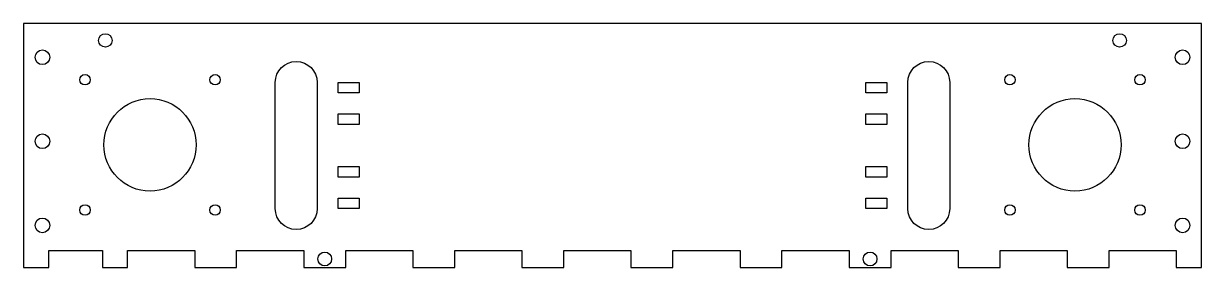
# Model space of a CAD drawing. Header units: millimetres. Extents: x -256 to 25, y -29 to 29.
import ezdxf

# ---------------------------------------------------------------- set-up
doc = ezdxf.new("R2010")
doc.units = ezdxf.units.MM

msp = doc.modelspace()

# ---------------------------------------------------------------- linework, layer by layer
for points in [[(-32.85, -25.15), (-32.85, -29.15), (-22.85, -29.15), (-22.85, -25.15), (-6.85, -25.15), (-6.85, -29.15), (3.15, -29.15), (3.15, -25.15), (19.15, -25.15), (19.15, -29.15), (25.15, -29.15), (25.15, 28.85), (-255.65, 28.85), (-255.65, -29.15), (-249.65, -29.15), (-249.65, -25.15), (-236.85, -25.15), (-236.85, -29.15), (-230.85, -29.15), (-230.85, -25.15), (-214.85, -25.15), (-214.85, -29.15), (-204.85, -29.15), (-204.85, -25.15), (-188.85, -25.15), (-188.85, -29.15), (-178.85, -29.15), (-178.85, -25.15), (-162.85, -25.15), (-162.85, -29.15), (-152.85, -29.15), (-152.85, -25.15), (-136.85, -25.15), (-136.85, -29.15), (-126.85, -29.15), (-126.85, -25.15), (-110.85, -25.15), (-110.85, -29.15), (-100.85, -29.15), (-100.85, -25.15), (-84.85, -25.15), (-84.85, -29.15), (-74.85, -29.15), (-74.85, -25.15), (-58.85, -25.15), (-58.85, -29.15), (-48.85, -29.15), (-48.85, -25.15)], [(-180.65, 12.35), (-180.65, 14.85), (-175.65, 14.85), (-175.65, 12.35)], [(-54.85, 12.35), (-54.85, 14.85), (-49.85, 14.85), (-49.85, 12.35)], [(-180.65, 7.35), (-175.65, 7.35), (-175.65, 4.85), (-180.65, 4.85)], [(-54.85, 4.85), (-54.85, 7.35), (-49.85, 7.35), (-49.85, 4.85)], [(-180.65, -7.65), (-180.65, -5.15), (-175.65, -5.15), (-175.65, -7.65)], [(-54.85, -5.15), (-49.85, -5.15), (-49.85, -7.65), (-54.85, -7.65)], [(-180.65, -15.15), (-180.65, -12.65), (-175.65, -12.65), (-175.65, -15.15)], [(-54.85, -12.65), (-49.85, -12.65), (-49.85, -15.15), (-54.85, -15.15)]]:
    msp.add_lwpolyline(points, close=True)
for points in [[(-185.65, 14.85), (-185.65, -15.15, -1), (-195.65, -15.15), (-195.65, 14.85, -1)], [(-34.85, -15.15, -1), (-44.85, -15.15), (-44.85, 14.85, -1), (-34.85, 14.85)]]:
    msp.add_lwpolyline(points, format="xyb", close=True)
for centre, radius in [((-236.15, 24.85), 1.6), ((5.65, 24.85), 1.6), ((-251.15, 20.85), 1.75), ((20.65, 20.85), 1.75), ((-241, 15.5), 1.25), ((-210, 15.5), 1.25), ((-20.5, 15.5), 1.25), ((10.5, 15.5), 1.25), ((-225.5, 0), 11), ((-5, 0), 11), ((-251.15, 0.85), 1.75), ((20.65, 0.85), 1.75), ((-241, -15.5), 1.25), ((-210, -15.5), 1.25), ((-20.5, -15.5), 1.25), ((10.5, -15.5), 1.25), ((-251.15, -19.15), 1.75), ((20.65, -19.15), 1.75), ((-183.85, -27.15), 1.65), ((-53.85, -27.15), 1.65)]:
    msp.add_circle(centre, radius)

doc.saveas('drawing.dxf')
